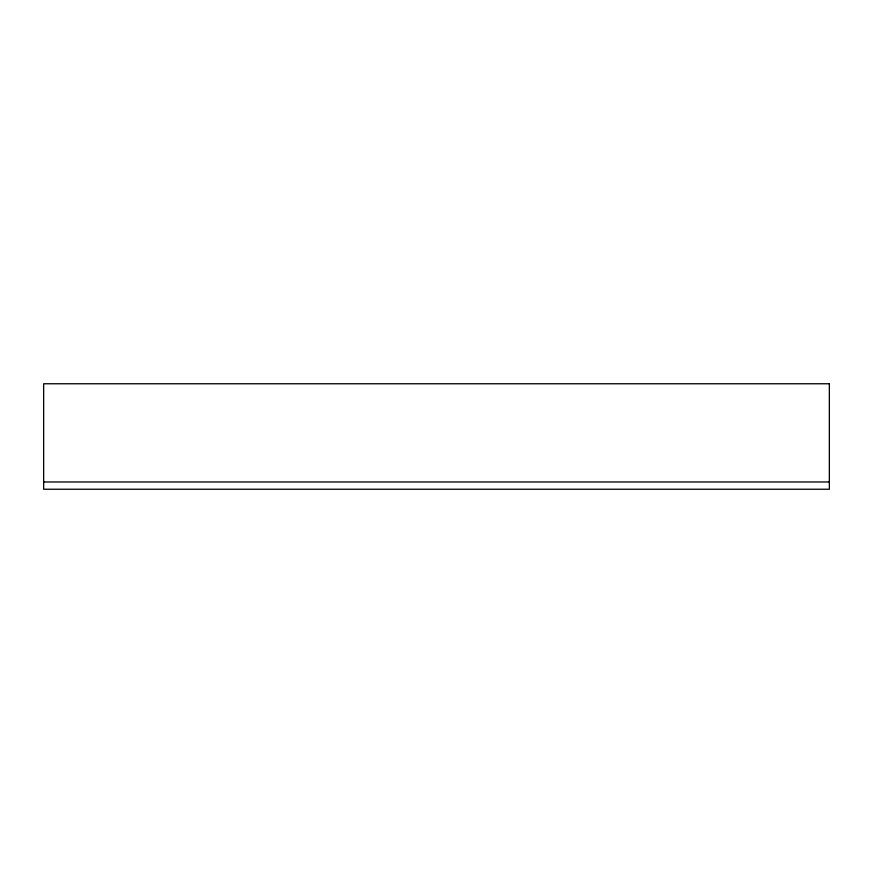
<?xml version="1.0" encoding="UTF-8"?>
<svg xmlns="http://www.w3.org/2000/svg" width="873" height="873" viewBox="0 0 873 873"><rect width="100%" height="100%" fill="white"/><g stroke="black" fill="none" stroke-linecap="round" stroke-linejoin="round"><path stroke-width="1.31" d="M43.65 481.972L829.35 481.972M829.35 383.76L43.65 383.76L43.65 489.24L829.35 489.24L829.35 383.76"/></g></svg>
